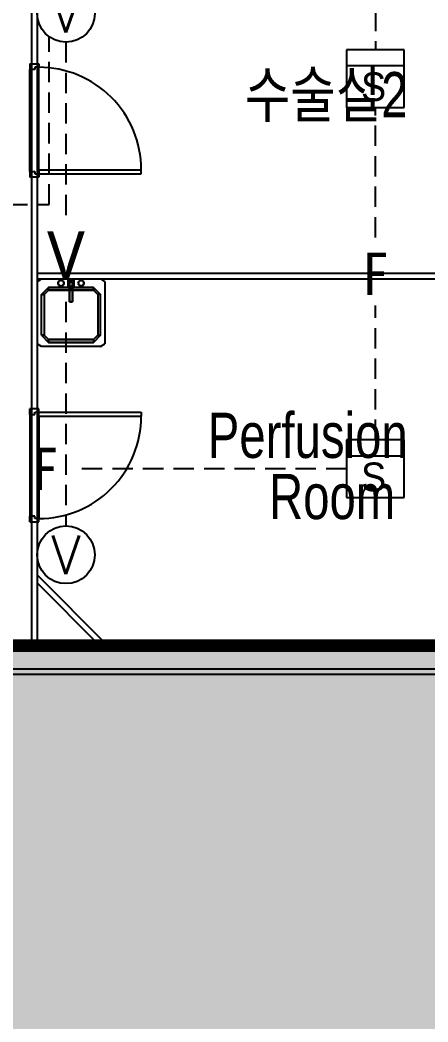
# Model space of a CAD drawing. Header units: millimetres. Extents: x 1710 to 94914, y 1329 to 63037.
# Drawn here: x 77130 to 80738, y 21220 to 30083 of the extents above; entities that cross this region are included whole.
import ezdxf
from ezdxf.enums import TextEntityAlignment as Align

# ---------------------------------------------------------------- set-up
doc = ezdxf.new("R2010")
doc.units = ezdxf.units.MM
doc.header["$LTSCALE"] = 120
doc.linetypes.add('HIDDENX2', pattern=[0.75, 0.5, -0.25])
for name, color, linetype in [('4구역', 131, 'Continuous'), ('ARCH', 9, 'Continuous'), ('DET', 2, 'Continuous'), ('DET-S', 2, 'Continuous'), ('fire', 2, 'Continuous'), ('fire-l', 4, 'Continuous'), ('STROBE', 1, 'Continuous'), ('공사제외', 5, 'Continuous'), ('동물실', 9, 'Continuous')]:
    doc.layers.add(name, color=color, linetype=linetype)
doc.styles.add('GHD', font='')
doc.styles.add('ghs', font='')
doc.styles.get("Standard").update_dxf_attribs({"font": 'SIMPLEX.shx'})
doc.styles.add('SUKWOO', font='malgun.ttf')
doc.styles.add('돋움', font='')
doc.styles.get('GHD').set_extended_font_data('Dotum')
doc.styles.get('ghs').set_extended_font_data('Dotum')
doc.styles.get('돋움').set_extended_font_data('DotumChe')

# ---------------------------------------------------------------- blocks, each defined once
blk = doc.blocks.new('SINK')
at = {"layer": '동물실'}
for p, q in [((0, 261.9), (25.4, 300)), ((25.4, 300), (574.6, 300)), ((600, 261.9), (574.6, 300)), ((0, 261.9), (0, -261.9)), ((76.4, 198.2), (140.1, 261.9)), ((140.1, 261.9), (76.4, 198.2)), ((76.4, -198.2), (76.4, 198.2)), ((101.8, 198.2), (76.4, 198.2)), ((76.4, 198.2), (76.4, -198.2)), ((101.8, 198.2), (76.4, 198.2)), ((140.1, 236.4), (101.8, 198.2)), ((101.8, 198.2), (140.1, 236.4)), ((101.8, 198.2), (101.8, -198.2)), ((101.8, -198.2), (101.8, 198.2)), ((498.2, 261.9), (140.1, 261.9)), ((140.1, 261.9), (140.1, 236.4)), ((498.2, 261.9), (140.1, 261.9)), ((140.1, 236.4), (140.1, 261.9)), ((140.1, 236.4), (498.2, 236.4)), ((140.1, 236.4), (498.2, 236.4)), ((498.2, 261.9), (561.9, 198.2)), ((498.2, 236.4), (498.2, 261.9)), ((498.2, 261.9), (561.9, 198.2)), ((498.2, 236.4), (498.2, 261.9)), ((498.2, 236.4), (536.4, 198.2)), ((536.4, 198.2), (498.2, 236.4)), ((536.4, -198.2), (536.4, 198.2)), ((561.9, 198.2), (536.4, 198.2)), ((536.4, 198.2), (536.4, -198.2)), ((536.4, 198.2), (561.9, 198.2)), ((561.9, 198.2), (561.9, -198.2)), ((561.9, -198.2), (561.9, 198.2)), ((600, -261.9), (600, 261.9)), ((12.8, 89.1), (13.6, 95.6)), ((13.6, 95.6), (12.8, 89.1)), ((12.8, 89.1), (13.6, 95.6)), ((13.6, 95.6), (12.8, 89.1)), ((13.6, 82.5), (12.8, 89.1)), ((12.8, 89.1), (13.6, 82.5)), ((13.6, 82.5), (12.8, 89.1)), ((12.8, 89.1), (13.6, 82.5)), ((13.6, 95.6), (16.2, 101.8)), ((16.2, 101.8), (13.6, 95.6)), ((13.6, 95.6), (16.2, 101.8)), ((16.2, 101.8), (13.6, 95.6)), ((16.2, 101.8), (20.2, 107.1)), ((20.2, 107.1), (16.2, 101.8)), ((16.2, 101.8), (20.2, 107.1)), ((20.2, 107.1), (16.2, 101.8)), ((20.2, 107.1), (25.4, 111.1)), ((25.4, 111.1), (20.2, 107.1)), ((20.2, 107.1), (25.4, 111.1)), ((25.4, 111.1), (20.2, 107.1)), ((25.4, 111.1), (31.6, 113.7)), ((31.6, 113.7), (25.4, 111.1)), ((25.4, 111.1), (31.6, 113.7)), ((31.6, 113.7), (25.4, 111.1)), ((31.6, 113.7), (38.2, 114.5)), ((38.2, 114.5), (31.6, 113.7)), ((31.6, 113.7), (38.2, 114.5)), ((38.2, 114.5), (31.6, 113.7)), ((38.2, 114.5), (44.8, 113.7)), ((44.8, 113.7), (38.2, 114.5)), ((38.2, 114.5), (44.8, 113.7)), ((44.8, 113.7), (38.2, 114.5)), ((44.8, 113.7), (51, 111.1)), ((51, 111.1), (44.8, 113.7)), ((44.8, 113.7), (51, 111.1)), ((51, 111.1), (44.8, 113.7)), ((51, 111.1), (56.2, 107.1)), ((56.2, 107.1), (51, 111.1)), ((51, 111.1), (56.2, 107.1)), ((56.2, 107.1), (51, 111.1)), ((56.2, 107.1), (60.2, 101.8)), ((60.2, 101.8), (56.2, 107.1)), ((56.2, 107.1), (60.2, 101.8)), ((60.2, 101.8), (56.2, 107.1)), ((60.2, 101.8), (62.8, 95.6)), ((62.8, 95.6), (60.2, 101.8)), ((60.2, 101.8), (62.8, 95.6)), ((62.8, 95.6), (60.2, 101.8)), ((62.8, 95.6), (63.6, 89.1)), ((63.6, 89.1), (62.8, 95.6)), ((62.8, 95.6), (63.6, 89.1)), ((63.6, 89.1), (62.8, 95.6)), ((63.6, 89.1), (62.8, 82.5)), ((62.8, 82.5), (63.6, 89.1)), ((63.6, 89.1), (62.8, 82.5)), ((62.8, 82.5), (63.6, 89.1)), ((25.4, 12.8), (12.8, 25.4)), ((12.8, 25.4), (12.8, -25.4)), ((76.4, 25.4), (12.8, 25.4)), ((25.4, 12.8), (12.8, 25.4)), ((16.2, 76.3), (13.6, 82.5)), ((13.6, 82.5), (16.2, 76.3)), ((16.2, 76.3), (13.6, 82.5)), ((13.6, 82.5), (16.2, 76.3)), ((20.2, 71.1), (16.2, 76.3)), ((16.2, 76.3), (20.2, 71.1)), ((20.2, 71.1), (16.2, 76.3)), ((16.2, 76.3), (20.2, 71.1)), ((25.4, 67.1), (20.2, 71.1)), ((20.2, 71.1), (25.4, 67.1)), ((25.4, 67.1), (20.2, 71.1)), ((20.2, 71.1), (25.4, 67.1)), ((31.6, 64.5), (25.4, 67.1)), ((25.4, 67.1), (31.6, 64.5)), ((31.6, 64.5), (25.4, 67.1)), ((25.4, 67.1), (31.6, 64.5)), ((25.4, 12.8), (25.4, -12.8)), ((89.1, 12.8), (25.4, 12.8)), ((25.4, 12.8), (25.4, -12.8)), ((25.4, 12.8), (63.6, 12.8)), ((89.1, 12.8), (25.4, 12.8)), ((38.2, 63.6), (31.6, 64.5)), ((31.6, 64.5), (38.2, 63.6)), ((38.2, 63.6), (31.6, 64.5)), ((31.6, 64.5), (38.2, 63.6)), ((38.2, 63.6), (44.8, 64.5)), ((44.8, 64.5), (38.2, 63.6)), ((38.2, 63.6), (44.8, 64.5)), ((44.8, 64.5), (38.2, 63.6)), ((51, 67.1), (44.8, 64.5)), ((44.8, 64.5), (51, 67.1)), ((51, 67.1), (44.8, 64.5)), ((44.8, 64.5), (51, 67.1)), ((56.2, 71.1), (51, 67.1)), ((51, 67.1), (56.2, 71.1)), ((56.2, 71.1), (51, 67.1)), ((51, 67.1), (56.2, 71.1)), ((60.2, 76.3), (56.2, 71.1)), ((56.2, 71.1), (60.2, 76.3)), ((60.2, 76.3), (56.2, 71.1)), ((56.2, 71.1), (60.2, 76.3)), ((62.8, 82.5), (60.2, 76.3)), ((60.2, 76.3), (62.8, 82.5)), ((62.8, 82.5), (60.2, 76.3)), ((60.2, 76.3), (62.8, 82.5)), ((76.4, 25.4), (63.6, 12.8)), ((63.6, 12.8), (76.4, 25.4)), ((63.6, 12.8), (63.6, -12.8)), ((101.8, 12.8), (63.6, 12.8)), ((63.6, 12.8), (63.6, -12.8)), ((101.8, 12.8), (63.6, 12.8)), ((76.4, -25.4), (76.4, 25.4)), ((89.1, 12.8), (203.6, 12.8)), ((89.1, -12.8), (89.1, 12.8)), ((89.1, -12.8), (89.1, 12.8)), ((89.1, 12.8), (101.8, 12.8)), ((101.8, 12.8), (89.1, 12.8)), ((89.1, 12.8), (203.6, 12.8)), ((101.8, 12.8), (203.6, 12.8)), ((101.8, 12.8), (101.8, -12.8)), ((101.8, -12.8), (101.8, 12.8)), ((203.6, 12.8), (101.8, 12.8)), ((203.6, 12.8), (203.6, -12.8)), ((203.6, 12.8), (203.6, -12.8)), ((203.6, -12.8), (203.6, 12.8)), ((203.6, 12.8), (203.6, -12.8)), ((25.4, -12.8), (12.8, -25.4)), ((25.4, -12.8), (12.8, -25.4)), ((12.8, -25.4), (76.4, -25.4)), ((12.8, -89.1), (13.6, -82.5)), ((13.6, -82.5), (12.8, -89.1)), ((12.8, -89.1), (13.6, -82.5)), ((13.6, -82.5), (12.8, -89.1)), ((13.6, -82.5), (16.2, -76.3)), ((16.2, -76.3), (13.6, -82.5)), ((13.6, -82.5), (16.2, -76.3)), ((16.2, -76.3), (13.6, -82.5)), ((16.2, -76.3), (20.2, -71.1)), ((20.2, -71.1), (16.2, -76.3)), ((16.2, -76.3), (20.2, -71.1)), ((20.2, -71.1), (16.2, -76.3)), ((20.2, -71.1), (25.4, -67.1)), ((25.4, -67.1), (20.2, -71.1)), ((20.2, -71.1), (25.4, -67.1)), ((25.4, -67.1), (20.2, -71.1)), ((25.4, -12.8), (89.1, -12.8)), ((25.4, -12.8), (63.6, -12.8)), ((89.1, -12.8), (25.4, -12.8)), ((25.4, -67.1), (31.6, -64.5)), ((31.6, -64.5), (25.4, -67.1)), ((25.4, -67.1), (31.6, -64.5)), ((31.6, -64.5), (25.4, -67.1)), ((31.6, -64.5), (38.2, -63.6)), ((38.2, -63.6), (31.6, -64.5)), ((31.6, -64.5), (38.2, -63.6)), ((38.2, -63.6), (31.6, -64.5)), ((38.2, -63.6), (44.8, -64.5)), ((44.8, -64.5), (38.2, -63.6)), ((38.2, -63.6), (44.8, -64.5)), ((44.8, -64.5), (38.2, -63.6)), ((44.8, -64.5), (51, -67.1)), ((51, -67.1), (44.8, -64.5)), ((44.8, -64.5), (51, -67.1)), ((51, -67.1), (44.8, -64.5)), ((51, -67.1), (56.2, -71.1)), ((56.2, -71.1), (51, -67.1)), ((51, -67.1), (56.2, -71.1)), ((56.2, -71.1), (51, -67.1)), ((56.2, -71.1), (60.2, -76.3)), ((60.2, -76.3), (56.2, -71.1)), ((56.2, -71.1), (60.2, -76.3)), ((60.2, -76.3), (56.2, -71.1)), ((60.2, -76.3), (62.8, -82.5)), ((62.8, -82.5), (60.2, -76.3)), ((60.2, -76.3), (62.8, -82.5)), ((62.8, -82.5), (60.2, -76.3)), ((62.8, -82.5), (63.6, -89.1)), ((62.8, -82.5), (63.6, -89.1)), ((63.6, -89.1), (62.8, -82.5)), ((62.8, -82.5), (63.6, -89.1)), ((63.6, -12.8), (76.4, -25.4)), ((76.4, -25.4), (63.6, -12.8)), ((63.6, -12.8), (101.8, -12.8)), ((63.6, -12.8), (101.8, -12.8)), ((203.6, -12.8), (89.1, -12.8)), ((101.8, -12.8), (89.1, -12.8)), ((89.1, -12.8), (203.6, -12.8)), ((101.8, -12.8), (89.1, -12.8)), ((203.6, -12.8), (101.8, -12.8)), ((203.6, -12.8), (101.8, -12.8)), ((13.6, -95.6), (12.8, -89.1)), ((12.8, -89.1), (13.6, -95.6)), ((13.6, -95.6), (12.8, -89.1)), ((12.8, -89.1), (13.6, -95.6)), ((16.2, -101.8), (13.6, -95.6)), ((13.6, -95.6), (16.2, -101.8)), ((16.2, -101.8), (13.6, -95.6)), ((13.6, -95.6), (16.2, -101.8)), ((20.2, -107.1), (16.2, -101.8)), ((16.2, -101.8), (20.2, -107.1)), ((20.2, -107.1), (16.2, -101.8)), ((16.2, -101.8), (20.2, -107.1)), ((25.4, -111.1), (20.2, -107.1)), ((20.2, -107.1), (25.4, -111.1)), ((25.4, -111.1), (20.2, -107.1)), ((20.2, -107.1), (25.4, -111.1)), ((31.6, -113.7), (25.4, -111.1)), ((25.4, -111.1), (31.6, -113.7)), ((31.6, -113.7), (25.4, -111.1)), ((25.4, -111.1), (31.6, -113.7)), ((38.2, -114.5), (31.6, -113.7)), ((31.6, -113.7), (38.2, -114.5)), ((38.2, -114.5), (31.6, -113.7)), ((31.6, -113.7), (38.2, -114.5)), ((44.8, -113.7), (38.2, -114.5)), ((38.2, -114.5), (44.8, -113.7)), ((44.8, -113.7), (38.2, -114.5)), ((38.2, -114.5), (44.8, -113.7)), ((51, -111.1), (44.8, -113.7)), ((44.8, -113.7), (51, -111.1)), ((51, -111.1), (44.8, -113.7)), ((44.8, -113.7), (51, -111.1)), ((56.2, -107.1), (51, -111.1)), ((51, -111.1), (56.2, -107.1)), ((56.2, -107.1), (51, -111.1)), ((51, -111.1), (56.2, -107.1)), ((60.2, -101.8), (56.2, -107.1)), ((56.2, -107.1), (60.2, -101.8)), ((60.2, -101.8), (56.2, -107.1)), ((56.2, -107.1), (60.2, -101.8)), ((62.8, -95.6), (60.2, -101.8)), ((60.2, -101.8), (62.8, -95.6)), ((62.8, -95.6), (60.2, -101.8)), ((60.2, -101.8), (62.8, -95.6)), ((63.6, -89.1), (62.8, -95.6)), ((62.8, -95.6), (63.6, -89.1)), ((63.6, -89.1), (62.8, -95.6)), ((62.8, -95.6), (63.6, -89.1)), ((0, -261.9), (25.4, -300)), ((140.1, -261.9), (76.4, -198.2)), ((76.4, -198.2), (101.8, -198.2)), ((76.4, -198.2), (140.1, -261.9)), ((101.8, -198.2), (76.4, -198.2)), ((101.8, -198.2), (140.1, -236.4)), ((140.1, -236.4), (101.8, -198.2)), ((140.1, -236.4), (498.2, -236.4)), ((140.1, -261.9), (140.1, -236.4)), ((140.1, -236.4), (498.2, -236.4)), ((140.1, -261.9), (140.1, -236.4)), ((498.2, -261.9), (140.1, -261.9)), ((498.2, -261.9), (140.1, -261.9)), ((561.9, -198.2), (498.2, -261.9)), ((498.2, -236.4), (536.4, -198.2)), ((498.2, -261.9), (561.9, -198.2)), ((536.4, -198.2), (498.2, -236.4)), ((498.2, -236.4), (498.2, -261.9)), ((498.2, -236.4), (498.2, -261.9)), ((536.4, -198.2), (561.9, -198.2)), ((536.4, -198.2), (561.9, -198.2)), ((600, -261.9), (574.6, -300)), ((25.4, -300), (574.6, -300))]:
    blk.add_line(p, q, dxfattribs=at)
blk = doc.blocks.new('e-01')
at = {"layer": 'DET'}
for p, q in [((1.5, 1.5), (-1.5, 1.5)), ((-1.5, 1.5), (-1.5, -1.5)), ((1.5, -1.5), (1.5, 1.5)), ((1.5, 0.66), (-1.5, 0.66))]:
    blk.add_line(p, q, dxfattribs=at)
at = {"layer": 'DET-S'}
blk.add_line((-1.5, -1.5), (1.5, -1.5), dxfattribs=at)
at = {"layer": 'DET', "color": 1, "style": 'ghs'}
blk.add_text('S', height=1.5, dxfattribs=at).set_placement((-0.745, -1.172))
blk = doc.blocks.new('e-07')
at = {"layer": 'fire'}
blk.add_circle((0, 1.5), 1.5, dxfattribs=at)
at = {"layer": 'STROBE'}
blk.add_line((0, 3), (0, 2.99), dxfattribs=at)
at = {"layer": 'fire', "color": 1}
blk.add_text('V', height=2, dxfattribs=at).set_placement((0, 1.5), align=Align.MIDDLE)

msp = doc.modelspace()

# ---------------------------------------------------------------- hatches: boundary and pattern name
at = {"layer": '공사제외', "linetype": 'Continuous'}
msp.add_hatch(color=253, dxfattribs=at).paths.add_polyline_path([(83111.3, 24504.2), (71134.5, 24504.2), (71134.5, 9094.1), (83111.3, 9094.1)])

# ---------------------------------------------------------------- linework, layer by layer
at = {"layer": '4구역', "linetype": 'Continuous', "const_width": 100, "elevation": 0}
msp.add_lwpolyline([(71831.3, 29294.2), (71831.3, 31794.2), (70781.3, 31794.2), (70781.4, 42244.3), (75481.3, 42244.3), (75481.3, 44444.2), (77231.3, 44444.2), (77231.3, 46188.7), (83261.3, 46185.5), (83261.3, 24554.2), (73231.3, 24554.2)], dxfattribs=at)
at = {"layer": 'ARCH', "color": 9}
for p, q in [((77231.3, 44284.2, 0), (77231.3, 27794.2, 0)), ((77281.3, 43194.2, 0), (77281.3, 27794.2, 0)), ((77216.3, 29694.6, 0), (77296.3, 29694.6, 0)), ((77216.3, 29694.6, 0), (77216.3, 29644.7, 0)), ((77231.3, 29694.6, 0), (77281.3, 29694.6, 0)), ((77296.3, 29694.6, 0), (77296.3, 29665.2, 0)), ((77260.5, 29644.7, 0), (77216.3, 29644.7, 0)), ((77216.3, 28744.5, 0), (77216.3, 29644.7, 0)), ((77260.5, 29665.2, 0), (77260.5, 29644.7, 0)), ((77296.3, 29665.2, 0), (77260.5, 29665.2, 0)), ((77260.5, 29665.2, 0), (77260.5, 29644.7, 0)), ((77296.3, 28759.2, 0), (77296.3, 29665.2, 0)), ((77216.3, 28744.5, 0), (77260.5, 28744.5, 0)), ((77216.3, 28744.5, 0), (77216.3, 28694.6, 0)), ((77260.5, 28744.5, 0), (77260.5, 28724, 0)), ((77260.5, 28724, 0), (77296.3, 28724, 0)), ((77296.3, 28759.2, 0), (78201.6, 28759.2, 0)), ((77296.3, 28759.2, 0), (77296.3, 28724, 0)), ((77296.3, 28724, 0), (77296.3, 28694.6, 0)), ((77296.3, 28724, 0), (78201.6, 28724, 0)), ((78201.6, 28724, 0), (78201.6, 28759.2, 0)), ((77296.3, 28694.6, 0), (77216.3, 28694.6, 0)), ((77281.3, 28694.6, 0), (77231.3, 28694.6, 0)), ((77281.3, 28694.6, 0), (77231.3, 28694.6, 0)), ((77281.3, 27844.2, 0), (82831.3, 27844.2, 0)), ((77231.3, 27794.2, 0), (77231.3, 24554.2, 0)), ((77281.3, 27794.2, 0), (82831.3, 27794.2, 0)), ((77281.3, 27794.2, 0), (77281.3, 24554.2, 0)), ((77296.3, 26644.2, 0), (77216.3, 26644.2, 0)), ((77216.3, 26594.3, 0), (77216.3, 26644.2, 0)), ((77216.3, 26594.3, 0), (77260.5, 26594.3, 0)), ((77216.3, 26594.3, 0), (77216.3, 25694.1, 0)), ((77281.3, 26644.2, 0), (77231.3, 26644.2, 0)), ((77281.3, 26644.2, 0), (77231.3, 26644.2, 0)), ((77260.5, 26614.8, 0), (77296.3, 26614.8, 0)), ((77260.5, 26594.3, 0), (77260.5, 26614.8, 0)), ((77296.3, 26614.8, 0), (77296.3, 26644.2, 0)), ((77296.3, 26614.8, 0), (78201.6, 26614.8, 0)), ((77296.3, 26579.6, 0), (77296.3, 26614.8, 0)), ((78201.6, 26614.8, 0), (78201.6, 26579.6, 0)), ((77296.3, 26579.6, 0), (78201.6, 26579.6, 0)), ((77296.3, 26579.6, 0), (77296.3, 25673.6, 0)), ((77260.5, 25694.1, 0), (77216.3, 25694.1, 0)), ((77216.3, 25644.2, 0), (77216.3, 25694.1, 0)), ((77216.3, 25644.2, 0), (77296.3, 25644.2, 0)), ((77231.3, 25644.2, 0), (77281.3, 25644.2, 0)), ((77260.5, 25673.6, 0), (77260.5, 25694.1, 0)), ((77260.5, 25673.6, 0), (77260.5, 25694.1, 0)), ((77296.3, 25673.6, 0), (77260.5, 25673.6, 0)), ((77296.3, 25644.2, 0), (77296.3, 25673.6, 0)), ((77902.1, 24554.2, 0), (77281.3, 25174.9, 0)), ((77831.3, 24554.2, 0), (77281.3, 25104.2, 0)), ((73281.3, 24554.2, 0), (82881.3, 24554.2, 0)), ((82911.3, 24504.2, 0), (70981.3, 24504.2, 0)), ((71141.3, 24344.2, 0), (82911.3, 24344.2, 0)), ((82911.3, 24294.2, 0), (71191.3, 24294.2, 0))]:
    msp.add_line(p, q, dxfattribs=at)
for centre, start, end in [((77296.9, 28760.5, 0), 359.91508, 90.03615), ((77296.9, 26578.3, 0), 269.96385, 0.08492)]:
    msp.add_arc(centre, 904.7, start, end, dxfattribs=at)
at = {"layer": 'fire-l', "color": 3, "linetype": 'HIDDENX2', "ltscale": 3}
for p, q in [((77387.1, 28452.7, 0), (77387.1, 29935.8, 0)), ((77536.2, 29887.7, 0), (77536.2, 28311.7, 0)), ((76204.9, 28452.7, 0), (77387.1, 28452.7, 0)), ((77536.2, 27590.6, 0), (77536.2, 25607.7, 0))]:
    msp.add_line(p, q, dxfattribs=at)
at = {"layer": 'fire-l', "linetype": 'HIDDENX2', "ltscale": 3}
for p, q in [((80272.6, 28159.7, 0), (80272.6, 29310, 0)), ((80272.6, 26368.5, 0), (80272.6, 27558.8, 0)), ((80017.6, 26113.5, 0), (77603.3, 26113.5, 0))]:
    msp.add_line(p, q, dxfattribs=at)
at = {"layer": 'fire-l', "linetype": 'HIDDENX2', "ltscale": 3, "elevation": 0}
msp.add_lwpolyline([(80272.6, 30706.1), (80272.6, 29820), (80272.6, 29820)], dxfattribs=at)
at = {"layer": '공사제외', "linetype": 'Continuous', "elevation": 0}
msp.add_lwpolyline([(71134.5, 24504.2), (83111.3, 24504.2), (83111.3, 9094.1), (71134.5, 9094.1)], close=True, dxfattribs=at)

# ---------------------------------------------------------------- block references
at = {"layer": 'ARCH', "color": 9, "xscale": -1, "rotation": 90}
msp.add_blockref('SINK', (77581.3, 27794.2, 0), dxfattribs=at)
at = {"layer": 'fire-l', "xscale": 170, "yscale": 170, "zscale": 170}
for name, p in [('e-07', (77536.2, 29887.7, 0)), ('e-01', (80272.6, 29565, 0)), ('e-01', (80272.6, 26113.5, 0)), ('e-07', (77536.2, 25097.7, 0))]:
    msp.add_blockref(name, p, dxfattribs=at)

# ---------------------------------------------------------------- texts
at = {"layer": 'ARCH', "color": 9, "style": 'GHD', "width": 0.8}
for s, p in [('수술실2', (79119.4, 29223.3, 0)), ('Perfusion', (78790.6, 26209.9, 0)), ('Room', (79332.1, 25668.6, 0))]:
    msp.add_text(s, height=400, dxfattribs=at).set_placement(p)
at = {"layer": 'fire', "linetype": 'HIDDENX2', "ltscale": 2, "style": '돋움'}
for p in [(80272.6, 27839.2, 0), (77351.1, 26113.5, 0)]:
    msp.add_text('F', height=375, dxfattribs=at).set_placement(p, align=Align.MIDDLE)
at = {"layer": 'STROBE', "style": 'SUKWOO'}
msp.add_text('V', height=425, dxfattribs=at).set_placement((77536.2, 28002.7, 0), align=Align.MIDDLE)

doc.saveas('drawing.dxf')
